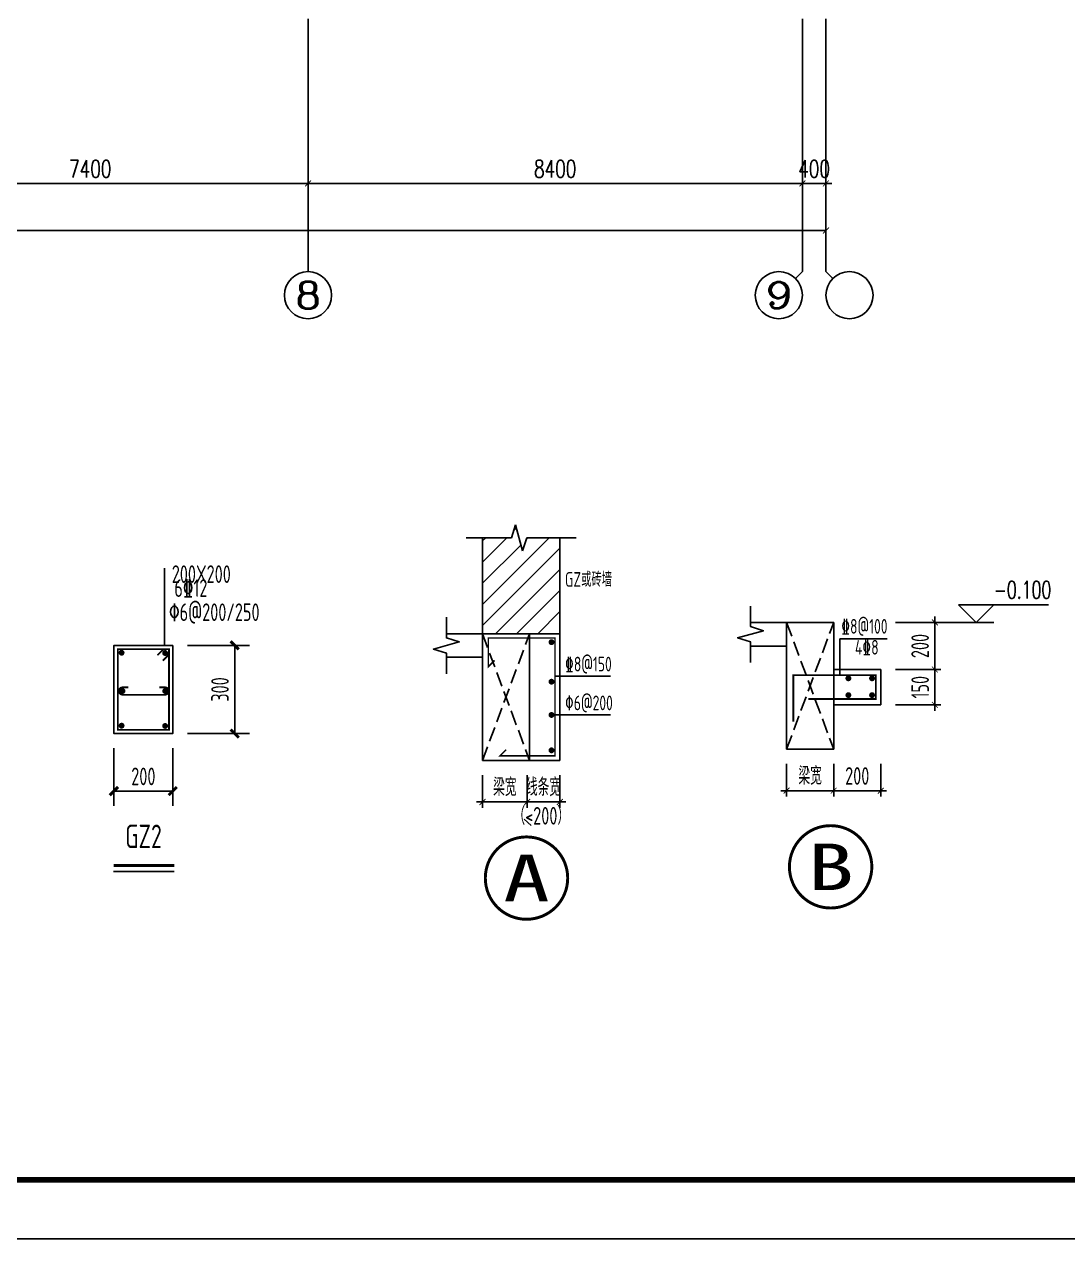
# Model space of a CAD drawing. Extents: x 169490 to 7584583, y -2399407 to 1374371.
# Drawn here: x 1641774 to 1659503, y 795791 to 816434 of the extents above; entities that cross this region are included whole.
import ezdxf
from ezdxf.enums import TextEntityAlignment as Align

# ---------------------------------------------------------------- set-up
doc = ezdxf.new("R2010")
doc.units = 0
doc.header["$LTSCALE"] = 100
for name, pattern in [('D3轴线点划线', [18.5, 12, -3, 0.5, -3]), ('DASH', [0.35, 0.25, -0.1]), ('H3普通虚线', [4.2, 3, -1.2])]:
    doc.linetypes.add(name, pattern=pattern)
doc.layers.get('0').update_dxf_attribs({"linetype": 'CONTINUOUS'})
doc.layers.get('DEFPOINTS').update_dxf_attribs({"linetype": 'CONTINUOUS'})
for name, color, linetype in [('AXIS', 3, 'CONTINUOUS'), ('AXIS_TEXT', 4, 'CONTINUOUS'), ('C-AXIS(轴号)', 3, 'CONTINUOUS'), ('C-AXIS-T(字)', 7, 'CONTINUOUS'), ('C-DOTE', 8, 'D3轴线点划线'), ('DIM_ELEV', 3, 'CONTINUOUS'), ('S-BEAM-XRBAR', 20, 'CONTINUOUS'), ('S-DETL-HATCH', 251, 'CONTINUOUS'), ('S-DETL-LINE1', 2, 'CONTINUOUS'), ('S-DETL-LINE2', 2, 'H3普通虚线'), ('S-DETL-TEXT', 7, 'CONTINUOUS'), ('S-SLAB-DIM', 92, 'CONTINUOUS'), ('TEXT', 7, 'CONTINUOUS'), ('THIN', 190, 'CONTINUOUS'), ('图框', 140, 'CONTINUOUS'), ('大样详图_文字', 60, 'CONTINUOUS')]:
    doc.layers.add(name, color=color, linetype=linetype)
doc.layers.add('rein', color=10, linetype='CONTINUOUS', lineweight=18)
doc.layers.add('砼柱', color=2, linetype='CONTINUOUS', lineweight=35)
doc.styles.add('_TCH_AXIS', font='COMPLEX', dxfattribs={"bigfont": 'GBCBIG'})
doc.styles.add('_TCH_DIM', font='SIMPLEX', dxfattribs={"bigfont": 'GBCBIG'})
doc.styles.add('_TCH_DIM_T3', font='SIMPLEX.shx', dxfattribs={"width": 0.705882, "bigfont": 'GBCBIG.shx'})
doc.styles.add('_TCH_LABEL', font='simhei.ttf')
doc.styles.add('COMPLEX', font='COMPLEX')
doc.styles.add('TSSD_Dimension', font='Tssdeng.shx', dxfattribs={"width": 0.7, "bigfont": 'tssdchn.shx'})
doc.styles.add('TSSD_REIN', font='tssdeng.shx', dxfattribs={"width": 0.7, "bigfont": 'hztxt.shx'})
doc.dimstyles.new('_TCH_ARCH&&100', dxfattribs={"dimtxt": 297.5, "dimasz": 100, "dimexe": 250, "dimexo": 300, "dimgap": 100, "dimtad": 1, "dimdec": 0, "dimzin": 0, "dimdsep": 46, "dimtxsty": '_TCH_DIM_T3', "dimblk": 'ARCHTICK', "dimcen": 0.09, "dimclrt": 7, "dimazin": 2, "dimtfac": 1, "dimtdec": 0, "dimtix": 1, "dimtmove": 2, "dimatfit": 3, "dimfxl": 1, "dimtolj": 1, "dimtzin": 0, "dimarcsym": 0})
doc.dimstyles.new('TSSD_100_100', dxfattribs={"dimtxt": 300, "dimasz": 100, "dimexe": 100, "dimexo": 250, "dimgap": 100, "dimtad": 1, "dimdec": 0, "dimzin": 0, "dimdsep": 46, "dimtxsty": 'TSSD_Dimension', "dimblk": 'ARCHTICK', "dimcen": 0, "dimdle": 100, "dimclrt": 7, "dimadec": 0, "dimazin": 0, "dimtfac": 1, "dimtdec": 0, "dimtix": 1, "dimtmove": 2, "dimatfit": 3, "dimfxl": 1, "dimtolj": 1, "dimtzin": 0, "dimarcsym": 0})
doc.dimstyles.new('TSSD_20_100', dxfattribs={"dimtxt": 300, "dimasz": 100, "dimexe": 250, "dimexo": 250, "dimgap": 100, "dimtad": 1, "dimdec": 0, "dimlfac": 0.2, "dimzin": 0, "dimdsep": 46, "dimtxsty": 'TSSD_Dimension', "dimblk": '_TSDBK', "dimcen": 0, "dimclrt": 7, "dimadec": 0, "dimazin": 0, "dimtfac": 1, "dimtdec": 0, "dimtix": 1, "dimtmove": 2, "dimatfit": 3, "dimldrblk": '_TSDBK', "dimfxl": 1, "dimtolj": 1, "dimtzin": 0, "dimarcsym": 0})
doc.dimstyles.new('TSSD_25_100', dxfattribs={"dimtxt": 300, "dimasz": 100, "dimexe": 100, "dimexo": 250, "dimgap": 100, "dimtad": 1, "dimdec": 0, "dimlfac": 0.25, "dimzin": 0, "dimdsep": 46, "dimtxsty": 'TSSD_Dimension', "dimblk": 'ARCHTICK', "dimcen": 0, "dimdle": 100, "dimclrt": 7, "dimadec": 0, "dimazin": 0, "dimtfac": 1, "dimtdec": 0, "dimtix": 1, "dimtmove": 2, "dimatfit": 3, "dimldrblk": 'ARCHTICK', "dimfxl": 1, "dimtolj": 1, "dimtzin": 0, "dimarcsym": 0})

# ---------------------------------------------------------------- blocks, each defined once
blk = doc.blocks.new('_ARCHTICK')
at = {"const_width": 0.15}
blk.add_lwpolyline([(-0.5, -0.5), (0.5, 0.5)], dxfattribs=at)
blk = doc.blocks.new('*D1656')
at = {"layer": 'AXIS', "color": 0, "lineweight": -2, "transparency": 16777216}
for p, q in [((1600395, 815929), (1600395, 812679)), ((1655395, 815929), (1655395, 812679)), ((1600395, 812929), (1655395, 812929))]:
    blk.add_line(p, q, dxfattribs=at)
at = {"layer": 'DEFPOINTS', "color": 0, "transparency": 16777216}
for p in [(1600395, 816229), (1655395, 816229), (1655395, 812929)]:
    blk.add_point(p, dxfattribs=at)
at = {"layer": 'AXIS', "color": 0, "lineweight": -2, "transparency": 16777216, "xscale": 100, "yscale": 100, "zscale": 100, "rotation": 180}
blk.add_blockref('_ARCHTICK', (1600395, 812929), dxfattribs=at)
at = {"layer": 'AXIS', "color": 0, "lineweight": -2, "transparency": 16777216, "xscale": 100, "yscale": 100, "zscale": 100}
blk.add_blockref('_ARCHTICK', (1655395, 812929), dxfattribs=at)
at = {"layer": 'AXIS', "color": 7, "transparency": 16777216, "insert": (1627895, 813178), "char_height": 297.5, "attachment_point": 5, "style": '_TCH_DIM_T3'}
blk.add_mtext('\\A1;55000', dxfattribs=at)
blk = doc.blocks.new('*D1657')
at = {"layer": 'AXIS', "color": 0, "lineweight": -2, "transparency": 16777216}
for p, q in [((1654995, 815929), (1654995, 813479)), ((1655395, 815929), (1655395, 813479)), ((1654995, 813729), (1654895, 813729)), ((1654995, 813729), (1655395, 813729)), ((1655395, 813729), (1655495, 813729))]:
    blk.add_line(p, q, dxfattribs=at)
at = {"layer": 'DEFPOINTS', "color": 0, "transparency": 16777216}
for p in [(1654995, 816229), (1655395, 816229), (1655395, 813729)]:
    blk.add_point(p, dxfattribs=at)
at = {"layer": 'AXIS', "color": 0, "lineweight": -2, "transparency": 16777216, "xscale": 100, "yscale": 100, "zscale": 100}
blk.add_blockref('_ARCHTICK', (1654995, 813729), dxfattribs=at)
at = {"layer": 'AXIS', "color": 0, "lineweight": -2, "transparency": 16777216, "xscale": 100, "yscale": 100, "zscale": 100, "rotation": 180}
blk.add_blockref('_ARCHTICK', (1655395, 813729), dxfattribs=at)
at = {"layer": 'AXIS', "color": 7, "transparency": 16777216, "insert": (1655195, 813978), "char_height": 297.5, "attachment_point": 5, "style": '_TCH_DIM_T3'}
blk.add_mtext('\\A1;400', dxfattribs=at)
blk = doc.blocks.new('*D1658')
at = {"layer": 'AXIS', "color": 0, "lineweight": -2, "transparency": 16777216}
for p, q in [((1646595, 815929), (1646595, 813479)), ((1654995, 815929), (1654995, 813479)), ((1646595, 813729), (1654995, 813729))]:
    blk.add_line(p, q, dxfattribs=at)
at = {"layer": 'DEFPOINTS', "color": 0, "transparency": 16777216}
for p in [(1646595, 816229), (1654995, 816229), (1654995, 813729)]:
    blk.add_point(p, dxfattribs=at)
at = {"layer": 'AXIS', "color": 0, "lineweight": -2, "transparency": 16777216, "xscale": 100, "yscale": 100, "zscale": 100, "rotation": 180}
blk.add_blockref('_ARCHTICK', (1646595, 813729), dxfattribs=at)
at = {"layer": 'AXIS', "color": 0, "lineweight": -2, "transparency": 16777216, "xscale": 100, "yscale": 100, "zscale": 100}
blk.add_blockref('_ARCHTICK', (1654995, 813729), dxfattribs=at)
at = {"layer": 'AXIS', "color": 7, "transparency": 16777216, "insert": (1650795, 813978), "char_height": 297.5, "attachment_point": 5, "style": '_TCH_DIM_T3'}
blk.add_mtext('\\A1;8400', dxfattribs=at)
blk = doc.blocks.new('*D1659')
at = {"layer": 'AXIS', "color": 0, "lineweight": -2, "transparency": 16777216}
for p, q in [((1639195, 815929), (1639195, 813479)), ((1646595, 815929), (1646595, 813479)), ((1639195, 813729), (1646595, 813729))]:
    blk.add_line(p, q, dxfattribs=at)
at = {"layer": 'DEFPOINTS', "color": 0, "transparency": 16777216}
for p in [(1639195, 816229), (1646595, 816229), (1646595, 813729)]:
    blk.add_point(p, dxfattribs=at)
at = {"layer": 'AXIS', "color": 0, "lineweight": -2, "transparency": 16777216, "xscale": 100, "yscale": 100, "zscale": 100, "rotation": 180}
blk.add_blockref('_ARCHTICK', (1639195, 813729), dxfattribs=at)
at = {"layer": 'AXIS', "color": 0, "lineweight": -2, "transparency": 16777216, "xscale": 100, "yscale": 100, "zscale": 100}
blk.add_blockref('_ARCHTICK', (1646595, 813729), dxfattribs=at)
at = {"layer": 'AXIS', "color": 7, "transparency": 16777216, "insert": (1642895, 813978), "char_height": 297.5, "attachment_point": 5, "style": '_TCH_DIM_T3'}
blk.add_mtext('\\A1;7400', dxfattribs=at)
blk = doc.blocks.new('_AXISO')
blk.add_circle((0, 0), 0.5)
at = {"layer": 'AXIS_TEXT', "style": 'COMPLEX', "width": 1.041667}
blk.add_attdef('A', text='', height=0.56, dxfattribs=at).set_placement((-0.25, -0.28), (0.25, -0.28), align=Align.FIT)
blk = doc.blocks.new('_TSDBK')
blk.add_line((-1, 0), (0, 0))
at = {"const_width": 0.5}
blk.add_lwpolyline([(-0.7, -0.7), (0.7, 0.7)], dxfattribs=at)
blk = doc.blocks.new('*D1699')
at = {"layer": 'DEFPOINTS', "color": 0, "transparency": 16777216}
for p in [(1644297, 805877), (1645349, 805877), (1644297, 804377)]:
    blk.add_point(p, dxfattribs=at)
at = {"layer": 'S-SLAB-DIM', "color": 0, "lineweight": -2, "transparency": 16777216}
for p, q in [((1644547, 805877), (1645599, 805877)), ((1645349, 804477), (1645349, 805777)), ((1644547, 804377), (1645599, 804377))]:
    blk.add_line(p, q, dxfattribs=at)
at = {"layer": 'S-SLAB-DIM', "color": 0, "lineweight": -2, "transparency": 16777216, "xscale": 100, "yscale": 100, "zscale": 100}
for p, rotation in [((1645349, 805877), 90), ((1645349, 804377), 270)]:
    blk.add_blockref('_TSDBK', p, dxfattribs=dict(at, rotation=rotation))
at = {"layer": 'S-SLAB-DIM', "color": 7, "transparency": 16777216, "insert": (1645099, 805127), "char_height": 300, "attachment_point": 5, "rotation": 90, "style": 'TSSD_Dimension'}
blk.add_mtext('\\A1;300', dxfattribs=at)
blk = doc.blocks.new('*D1700')
at = {"layer": 'DEFPOINTS', "color": 0, "transparency": 16777216}
for p in [(1643297, 804377), (1644297, 804377), (1643297, 803399)]:
    blk.add_point(p, dxfattribs=at)
at = {"layer": 'S-SLAB-DIM', "color": 0, "lineweight": -2, "transparency": 16777216}
for p, q in [((1643297, 804127), (1643297, 803149)), ((1644297, 804127), (1644297, 803149)), ((1644197, 803399), (1643397, 803399))]:
    blk.add_line(p, q, dxfattribs=at)
at = {"layer": 'S-SLAB-DIM', "color": 0, "lineweight": -2, "transparency": 16777216, "xscale": 100, "yscale": 100, "zscale": 100, "rotation": 180}
blk.add_blockref('_TSDBK', (1643297, 803399), dxfattribs=at)
at = {"layer": 'S-SLAB-DIM', "color": 0, "lineweight": -2, "transparency": 16777216, "xscale": 100, "yscale": 100, "zscale": 100}
blk.add_blockref('_TSDBK', (1644297, 803399), dxfattribs=at)
at = {"layer": 'S-SLAB-DIM', "color": 7, "transparency": 16777216, "insert": (1643797, 803649), "char_height": 300, "attachment_point": 5, "style": 'TSSD_Dimension'}
blk.add_mtext('\\A1;200', dxfattribs=at)
blk = doc.blocks.new('*D1701')
at = {"layer": 'DEFPOINTS', "color": 0, "ltscale": 5, "transparency": 16777216}
for p in [(1650320, 803920), (1650873, 803920), (1650873, 803215)]:
    blk.add_point(p, dxfattribs=at)
at = {"layer": 'S-SLAB-DIM', "color": 0, "lineweight": -2, "ltscale": 5, "transparency": 16777216}
for p, q in [((1650320, 803670), (1650320, 803115)), ((1650873, 803670), (1650873, 803115)), ((1650320, 803215), (1650220, 803215)), ((1650320, 803215), (1650873, 803215)), ((1650873, 803215), (1650973, 803215))]:
    blk.add_line(p, q, dxfattribs=at)
at = {"layer": 'S-SLAB-DIM', "color": 0, "lineweight": -2, "ltscale": 5, "transparency": 16777216, "xscale": 100, "yscale": 100, "zscale": 100}
blk.add_blockref('_ARCHTICK', (1650320, 803215), dxfattribs=at)
at = {"layer": 'S-SLAB-DIM', "color": 0, "lineweight": -2, "ltscale": 5, "transparency": 16777216, "xscale": 100, "yscale": 100, "zscale": 100, "rotation": 180}
blk.add_blockref('_ARCHTICK', (1650873, 803215), dxfattribs=at)
at = {"layer": 'S-SLAB-DIM', "color": 7, "ltscale": 5, "transparency": 16777216, "insert": (1650596, 803465), "char_height": 300, "attachment_point": 5, "style": 'TSSD_Dimension'}
blk.add_mtext('\\A1;线条宽', dxfattribs=at)
blk = doc.blocks.new('*D1702')
at = {"layer": 'DEFPOINTS', "color": 0, "ltscale": 5, "transparency": 16777216}
for p in [(1649559, 803920), (1650320, 803920), (1650320, 803215)]:
    blk.add_point(p, dxfattribs=at)
at = {"layer": 'S-SLAB-DIM', "color": 0, "lineweight": -2, "ltscale": 5, "transparency": 16777216}
for p, q in [((1649559, 803670), (1649559, 803115)), ((1650320, 803670), (1650320, 803115)), ((1649459, 803215), (1650420, 803215))]:
    blk.add_line(p, q, dxfattribs=at)
at = {"layer": 'S-SLAB-DIM', "color": 0, "lineweight": -2, "ltscale": 5, "transparency": 16777216, "xscale": 100, "yscale": 100, "zscale": 100, "rotation": 180}
blk.add_blockref('_ARCHTICK', (1649559, 803215), dxfattribs=at)
at = {"layer": 'S-SLAB-DIM', "color": 0, "lineweight": -2, "ltscale": 5, "transparency": 16777216, "xscale": 100, "yscale": 100, "zscale": 100}
blk.add_blockref('_ARCHTICK', (1650320, 803215), dxfattribs=at)
at = {"layer": 'S-SLAB-DIM', "color": 7, "ltscale": 5, "transparency": 16777216, "insert": (1649940, 803465), "char_height": 300, "attachment_point": 5, "style": 'TSSD_Dimension'}
blk.add_mtext('\\A1;梁宽', dxfattribs=at)
blk = doc.blocks.new('*D1703')
at = {"layer": 'DEFPOINTS', "color": 0, "ltscale": 5, "transparency": 16777216}
for p in [(1654727, 804112), (1655527, 804112), (1655527, 803407)]:
    blk.add_point(p, dxfattribs=at)
at = {"layer": 'S-SLAB-DIM', "color": 0, "lineweight": -2, "ltscale": 5, "transparency": 16777216}
for p, q in [((1654727, 803862), (1654727, 803307)), ((1655527, 803862), (1655527, 803307)), ((1654627, 803407), (1655627, 803407))]:
    blk.add_line(p, q, dxfattribs=at)
at = {"layer": 'S-SLAB-DIM', "color": 0, "lineweight": -2, "ltscale": 5, "transparency": 16777216, "xscale": 100, "yscale": 100, "zscale": 100, "rotation": 180}
blk.add_blockref('_ARCHTICK', (1654727, 803407), dxfattribs=at)
at = {"layer": 'S-SLAB-DIM', "color": 0, "lineweight": -2, "ltscale": 5, "transparency": 16777216, "xscale": 100, "yscale": 100, "zscale": 100}
blk.add_blockref('_ARCHTICK', (1655527, 803407), dxfattribs=at)
at = {"layer": 'S-SLAB-DIM', "color": 7, "ltscale": 5, "transparency": 16777216, "insert": (1655127, 803657), "char_height": 300, "attachment_point": 5, "style": 'TSSD_Dimension'}
blk.add_mtext('\\A1;梁宽', dxfattribs=at)
blk = doc.blocks.new('*D1704')
at = {"layer": 'DEFPOINTS', "color": 0, "transparency": 16777216}
for p in [(1655527, 804112), (1656327, 804112), (1656327, 803407)]:
    blk.add_point(p, dxfattribs=at)
at = {"layer": 'S-SLAB-DIM', "color": 0, "lineweight": -2, "transparency": 16777216}
for p, q in [((1655527, 803862), (1655527, 803307)), ((1656327, 803862), (1656327, 803307)), ((1655427, 803407), (1656427, 803407))]:
    blk.add_line(p, q, dxfattribs=at)
at = {"layer": 'S-SLAB-DIM', "color": 0, "lineweight": -2, "transparency": 16777216, "xscale": 100, "yscale": 100, "zscale": 100, "rotation": 180}
blk.add_blockref('_ARCHTICK', (1655527, 803407), dxfattribs=at)
at = {"layer": 'S-SLAB-DIM', "color": 0, "lineweight": -2, "transparency": 16777216, "xscale": 100, "yscale": 100, "zscale": 100}
blk.add_blockref('_ARCHTICK', (1656327, 803407), dxfattribs=at)
at = {"layer": 'S-SLAB-DIM', "color": 7, "transparency": 16777216, "insert": (1655927, 803657), "char_height": 300, "attachment_point": 5, "style": 'TSSD_Dimension'}
blk.add_mtext('\\A1;200', dxfattribs=at)
blk = doc.blocks.new('*D1705')
at = {"layer": 'DEFPOINTS', "color": 0, "transparency": 16777216}
for p in [(1656327, 805466), (1657246, 805466), (1656327, 804866)]:
    blk.add_point(p, dxfattribs=at)
at = {"layer": 'S-SLAB-DIM', "color": 0, "lineweight": -2, "transparency": 16777216}
for p, q in [((1656577, 805466), (1657346, 805466)), ((1657246, 805466), (1657246, 805566)), ((1657246, 804866), (1657246, 805466)), ((1656577, 804866), (1657346, 804866)), ((1657246, 804866), (1657246, 804766))]:
    blk.add_line(p, q, dxfattribs=at)
at = {"layer": 'S-SLAB-DIM', "color": 0, "lineweight": -2, "transparency": 16777216, "xscale": 100, "yscale": 100, "zscale": 100}
for p, rotation in [((1657246, 805466), 270), ((1657246, 804866), 90)]:
    blk.add_blockref('_ARCHTICK', p, dxfattribs=dict(at, rotation=rotation))
at = {"layer": 'S-SLAB-DIM', "color": 7, "transparency": 16777216, "insert": (1656996, 805166), "char_height": 300, "attachment_point": 5, "rotation": 90, "style": 'TSSD_Dimension'}
blk.add_mtext('\\A1;150', dxfattribs=at)
blk = doc.blocks.new('*D1706')
at = {"layer": 'DEFPOINTS', "color": 0, "transparency": 16777216}
for p in [(1656327, 806266), (1657246, 806266), (1656327, 805466)]:
    blk.add_point(p, dxfattribs=at)
at = {"layer": 'S-SLAB-DIM', "color": 0, "lineweight": -2, "transparency": 16777216}
for p, q in [((1657246, 805366), (1657246, 806366)), ((1656577, 806266), (1657346, 806266)), ((1656577, 805466), (1657346, 805466))]:
    blk.add_line(p, q, dxfattribs=at)
at = {"layer": 'S-SLAB-DIM', "color": 0, "lineweight": -2, "transparency": 16777216, "xscale": 100, "yscale": 100, "zscale": 100}
for p, rotation in [((1657246, 806266), 90), ((1657246, 805466), 270)]:
    blk.add_blockref('_ARCHTICK', p, dxfattribs=dict(at, rotation=rotation))
at = {"layer": 'S-SLAB-DIM', "color": 7, "transparency": 16777216, "insert": (1656996, 805866), "char_height": 300, "attachment_point": 5, "rotation": 90, "style": 'TSSD_Dimension'}
blk.add_mtext('\\A1;200', dxfattribs=at)

msp = doc.modelspace()

# ---------------------------------------------------------------- hatches: boundary and pattern name
at = {"layer": 'S-DETL-HATCH'}
h = msp.add_hatch(dxfattribs=at)
h.set_pattern_fill('ANSI31', color=256, scale=80, style=0)
h.set_pattern_definition([(45, (44664.62, 1288690.2), (-179.605122, 179.605122), [])])
h.paths.add_polyline_path([(1650242, 807486), (1650122, 807926), (1650052, 807706), (1649559.4, 807706), (1649559.4, 806074.4), (1650359.4, 806074.4), (1650873.2, 806074.4), (1650873.2, 807706), (1650312, 807706)])

# ---------------------------------------------------------------- linework, layer by layer
at = {"layer": 'C-AXIS(轴号)'}
for p, q in [((1646595, 816228.9), (1646595, 812228.9)), ((1654995, 816228.9), (1654995, 812228.9)), ((1655395, 816228.9), (1655395, 812228.9)), ((1654877.9, 812111.7), (1654995, 812228.9)), ((1655512.2, 812111.7), (1655395, 812228.9))]:
    msp.add_line(p, q, dxfattribs=at)
at = {"layer": 'C-DOTE'}
for p, q in [((1646595, 842428.9), (1646595, 816228.9)), ((1654995, 842428.9), (1654995, 816228.9)), ((1655395, 842428.9), (1655395, 816228.9))]:
    msp.add_line(p, q, dxfattribs=at)
at = {"layer": 'DIM_ELEV'}
for p, q in [((1657945.8, 806265.9), (1657645.8, 806565.9)), ((1657645.8, 806565.9), (1659176.2, 806565.9)), ((1657945.8, 806265.9), (1658245.8, 806565.9)), ((1657245.8, 806265.9), (1658245.8, 806265.9))]:
    msp.add_line(p, q, dxfattribs=at)
at = {"layer": 'rein'}
for points, const_width in [([(1649764.7, 805620.4), (1649658.7, 805514.3), (1649658.7, 806001.5), (1650792.4, 806001.5), (1650792.4, 803999.5), (1649855.9, 803999.5), (1649961.9, 804105.6)], 25), ([(1654840.4, 804577.7), (1654840.4, 805371.1), (1656244.6, 805371.1), (1656244.6, 804965.1), (1655096.5, 804965.1)], 30)]:
    msp.add_lwpolyline(points, dxfattribs=dict(at, const_width=const_width))
at = {"layer": 'rein', "const_width": 50}
for points in [[(1650707.2, 805930.7, 1), (1650757.2, 805930.7, 1)], [(1650707.2, 805259, 1), (1650757.2, 805259, 1)], [(1655801.7, 805316.5, -1), (1655751.7, 805316.5, -1)], [(1656203.6, 805316.5, -1), (1656153.6, 805316.5, -1)], [(1655801.7, 805030.7, -1), (1655751.7, 805030.7, -1)], [(1656203.6, 805030.7, -1), (1656153.6, 805030.7, -1)], [(1650707.2, 804694.1, 1), (1650757.2, 804694.1, 1)], [(1650707.2, 804092.6, 1), (1650757.2, 804092.6, 1)]]:
    msp.add_lwpolyline(points, format="xyb", close=True, dxfattribs=at)
at = {"layer": 'S-BEAM-XRBAR', "const_width": 30}
msp.add_lwpolyline([(1644036.4, 805708), (1644140.3, 805811.9), (1644232.2, 805811.9), (1644232.2, 804441.9), (1643362.2, 804441.9), (1643362.2, 805811.9), (1644232.2, 805811.9), (1644232.2, 805720.1), (1644128.3, 805616.1)], dxfattribs=at)
at = {"layer": 'S-BEAM-XRBAR', "const_width": 50}
for points in [[(1643402.2, 805751.7, 1), (1643452.2, 805751.7, 1)], [(1644142.2, 805746.9, 1), (1644192.2, 805746.9, 1)], [(1643417.7, 805100.4, 1), (1643467.7, 805100.4, 1)], [(1644143.6, 805100.4, 1), (1644193.6, 805100.4, 1)], [(1643402.2, 804511.7, 1), (1643452.2, 804511.7, 1)], [(1644142.2, 804506.9, 1), (1644192.2, 804506.9, 1)]]:
    msp.add_lwpolyline(points, format="xyb", close=True, dxfattribs=at)
at = {"layer": 'S-BEAM-XRBAR', "const_width": 30}
msp.add_lwpolyline([(1644068.6, 805162.9), (1644168.6, 805162.9, -1), (1644168.6, 805037.9), (1643442.7, 805037.9, -1), (1643442.7, 805162.9), (1643542.7, 805162.9)], format="xyb", dxfattribs=at)
at = {"layer": 'S-DETL-LINE1'}
for p, q in [((1649559.4, 806074.4), (1649559.4, 807706)), ((1650873.2, 806074.4), (1650873.2, 807706)), ((1648946, 806074.4), (1649559.4, 806074.4)), ((1649559.4, 806074.4), (1649559.4, 803920.3)), ((1649559.4, 806074.4), (1650359.4, 806074.4)), ((1650359.4, 806074.4), (1650359.4, 803920.3)), ((1650359.4, 806074.4), (1650873.2, 806074.4)), ((1650873.2, 806074.4), (1650873.2, 803920.3)), ((1654113.5, 806265.9), (1654726.8, 806265.9)), ((1654726.8, 806265.9), (1654726.8, 804111.8)), ((1654726.8, 806265.9), (1655526.8, 806265.9)), ((1655526.8, 806265.9), (1655526.8, 804111.8)), ((1648946, 805674.4), (1649559.4, 805674.4)), ((1654113.5, 805865.9), (1654726.8, 805865.9)), ((1655526.8, 805465.9), (1656326.8, 805465.9)), ((1656326.8, 805465.9), (1656326.8, 804865.9)), ((1655526.8, 804865.9), (1656326.8, 804865.9)), ((1654726.8, 804111.8), (1655526.8, 804111.8)), ((1649559.4, 803920.3), (1650359.4, 803920.3)), ((1650359.4, 803920.3), (1650873.2, 803920.3))]:
    msp.add_line(p, q, dxfattribs=at)
at = {"layer": 'S-DETL-LINE1', "linetype": 'DASH', "ltscale": 10}
for p, q in [((1649559.4, 806074.4), (1650359.4, 803920.3)), ((1649559.4, 803920.3), (1650359.4, 806074.4)), ((1654726.8, 806265.9), (1655526.8, 804111.8)), ((1654726.8, 804111.8), (1655526.8, 806265.9))]:
    msp.add_line(p, q, dxfattribs=at)
at = {"layer": 'S-DETL-LINE1'}
msp.add_lwpolyline([(1644297.2, 805876.9), (1643297.2, 805876.9), (1643297.2, 804376.9), (1644297.2, 804376.9)], close=True, dxfattribs=at)
at = {"layer": 'S-DETL-LINE2', "ltscale": 5}
msp.add_lwpolyline([(1649279.4, 807706), (1650052, 807706), (1650122, 807926), (1650242, 807486), (1650312, 807706), (1651153.2, 807706)], dxfattribs=at)
at = {"layer": 'S-DETL-TEXT'}
msp.add_line((1643292, 802035.4), (1644322.6, 802035.4), dxfattribs=at)
at = {"layer": 'S-DETL-TEXT', "const_width": 50}
for points in [[(1656175, 802112.4, 1), (1654775, 802112.4, 1)], [(1651007.5, 801920.9, 1), (1649607.5, 801920.9, 1)]]:
    msp.add_lwpolyline(points, format="xyb", close=True, dxfattribs=at)
msp.add_lwpolyline([(1643292, 802135.4), (1644322.6, 802135.4)], dxfattribs=at)
at = {"layer": 'TEXT', "color": 62}
for p, q in [((1655633.7, 805371.1), (1655633.7, 805986.5)), ((1655633.7, 805986.5), (1656437.2, 805986.5))]:
    msp.add_line(p, q, dxfattribs=at)
at = {"layer": 'TEXT'}
for p, q in [((1651735.8, 805354.7), (1650792.4, 805354.7)), ((1651735.8, 804694.1), (1650732.2, 804694.1))]:
    msp.add_line(p, q, dxfattribs=at)
at = {"layer": 'TEXT', "ltscale": 99}
msp.add_line((1650268.9, 802922.7), (1650385.5, 802817.1), dxfattribs=at)
at = {"layer": 'THIN', "ltscale": 5}
msp.add_lwpolyline([(1650384.6, 806819.7, 0, 100, 0), (1650703.2, 806819.7, 0, 0, 0), (1651031.5, 806819.7, 0, 0, 0), (1651737.4, 806819.7, 0, 0, 0)], format="xyseb", dxfattribs=at)
at = {"layer": 'THIN', "ltscale": 0.75}
for points in [[(1654113.5, 805585.9), (1654113.5, 805935.9), (1653893.5, 806005.9), (1654333.5, 806125.9), (1654113.5, 806195.9), (1654113.5, 806545.9)], [(1648946, 805394.4), (1648946, 805744.4), (1648726, 805814.4), (1649166, 805934.4), (1648946, 806004.4), (1648946, 806354.4)]]:
    msp.add_lwpolyline(points, dxfattribs=at)
at = {"layer": '图框'}
msp.add_lwpolyline([(1588050.5, 795791.4), (1672150.5, 795791.4), (1672150.5, 855191.4), (1588050.5, 855191.4)], close=True, dxfattribs=at)
at = {"layer": '图框', "const_width": 100}
msp.add_lwpolyline([(1590550.5, 796791.4), (1671150.5, 796791.4), (1671150.5, 854191.4), (1590550.5, 854191.4)], close=True, dxfattribs=at)
at = {"layer": '大样详图_文字'}
msp.add_lwpolyline([(1644155.7, 805876.9), (1644155.7, 807188.4)], dxfattribs=at)
at = {"layer": '砼柱', "ltscale": 10}
msp.add_lwpolyline([(1590550.5, 854191.4), (1664155.5, 854191.4), (1664155.5, 796791.4), (1590550.5, 796791.4)], close=True, dxfattribs=at)

# ---------------------------------------------------------------- block references
at = {"layer": 'C-AXIS(轴号)'}
ref = msp.add_blockref('_AXISO', (1646595, 811828.9), dxfattribs=dict(at, xscale=800, yscale=800, zscale=800))
ref.add_attrib('A', '8', dxfattribs={"layer": 'C-AXIS-T(字)', "height": 452.5, "style": '_TCH_AXIS', "width": 1.5}).set_placement((1646368.7, 811602.6), (1646821.3, 811602.6), align=Align.FIT)
ref = msp.add_blockref('_AXISO', (1654595, 811828.9), dxfattribs=dict(at, xscale=800, yscale=800, zscale=800))
ref.add_attrib('A', '9', dxfattribs={"layer": 'C-AXIS-T(字)', "height": 452.5, "style": '_TCH_AXIS', "width": 1.5}).set_placement((1654368.7, 811602.6), (1654821.3, 811602.6), align=Align.FIT)
at = {"layer": 'C-AXIS(轴号)', "xscale": 800, "yscale": 800, "zscale": 800}
msp.add_blockref('_AXISO', (1655795, 811828.9), dxfattribs=at)

# ---------------------------------------------------------------- texts
at = {"layer": 'DIM_ELEV', "style": '_TCH_DIM', "width": 0.658824}
msp.add_text('-0.100', height=297.5, dxfattribs=at).set_placement((1658250.2, 806670.9))
at = {"layer": 'S-DETL-TEXT', "style": 'TSSD_REIN', "width": 0.7}
msp.add_text('GZ2', height=400, dxfattribs=at).set_placement((1643799.6, 802310.4), align=Align.BOTTOM_CENTER)
at = {"layer": 'S-DETL-TEXT', "style": '_TCH_LABEL', "width": 1.390625}
for s, p, p2 in [('B', (1655079, 801716.4), (1655870.9, 801716.4)), ('A', (1649911.5, 801524.9), (1650703.5, 801524.9))]:
    msp.add_text(s, height=792, dxfattribs=at).set_placement(p, p2, align=Align.FIT)
at = {"layer": 'TEXT', "style": 'TSSD_REIN', "width": 0.7}
for s, p in [('GZ或砖墙', (1650962.4, 806872.1)), ('%%1328@150', (1650962.4, 805433.8)), ('%%1306@200', (1650962.4, 804773.2))]:
    msp.add_text(s, height=250, dxfattribs=at).set_placement(p)
at = {"layer": 'TEXT', "color": 62, "style": 'TSSD_REIN', "width": 0.7}
for s, p in [('%%1328@100', (1655655.3, 806075.1, 14.8)), ('4%%1328', (1655888.9, 805719.1, 14.8))]:
    msp.add_text(s, height=250, dxfattribs=at).set_placement(p)
at = {"layer": 'TEXT', "ltscale": 99, "style": 'TSSD_REIN', "width": 0.7}
msp.add_text('（<200）', height=300, dxfattribs=at).set_placement((1650074.7, 802829.7))
at = {"layer": '大样详图_文字', "style": 'TSSD_REIN', "width": 0.7}
for s, p in [('200X200', (1644280, 806937.4)), ('\x826@200/250', (1644233.8, 806290.2))]:
    msp.add_text(s, height=300, dxfattribs=at).set_placement(p)
msp.add_text('6%%13212', height=300, dxfattribs=at).set_placement((1644885.7, 806609.9), align=Align.BOTTOM_RIGHT)

# ---------------------------------------------------------------- dimensions: what is measured, and where the dimension line sits
at = {"layer": 'AXIS'}
for p1, p2, distance, picture, middle in [((1600395, 816228.9), (1655395, 816228.9), -3300, '*D1656', (1627895, 813177.6)), ((1639195, 816228.9), (1646595, 816228.9), -2500, '*D1659', (1642895, 813977.6)), ((1646595, 816228.9), (1654995, 816228.9), -2500, '*D1658', (1650795, 813977.6)), ((1654995, 816228.9), (1655395, 816228.9), -2500, '*D1657', (1655195, 813977.6))]:
    dim = msp.add_aligned_dim(p1=p1, p2=p2, distance=distance, dimstyle='_TCH_ARCH&&100', dxfattribs=at)
    dim.commit()
    dim.dimension.update_dxf_attribs({"geometry": picture, "text_midpoint": middle})
at = {"layer": 'S-SLAB-DIM'}
for base, p1, p2, angle, dimstyle, picture, middle in [((1657245.8, 806265.9), (1656326.8, 805465.9), (1656326.8, 806265.9), 90, 'TSSD_25_100', '*D1706', (1656995.8, 805865.9)), ((1645348.9, 805876.9), (1644297.2, 804376.9), (1644297.2, 805876.9), 90, 'TSSD_20_100', '*D1699', (1645098.9, 805126.9)), ((1657245.8, 805465.9), (1656326.8, 804865.9), (1656326.8, 805465.9), 90, 'TSSD_25_100', '*D1705', (1656995.8, 805165.9)), ((1643297.2, 803398.9), (1644297.2, 804376.9), (1643297.2, 804376.9), 180, 'TSSD_20_100', '*D1700', (1643797.2, 803648.9))]:
    dim = msp.add_linear_dim(base=base, p1=p1, p2=p2, angle=angle, dimstyle=dimstyle, dxfattribs=at)
    dim.commit()
    dim.dimension.update_dxf_attribs({"geometry": picture, "text_midpoint": middle})
at = {"layer": 'S-SLAB-DIM', "ltscale": 5}
for base, p1, p2, text, picture, middle in [((1655526.8, 803406.8), (1654726.8, 804111.8), (1655526.8, 804111.8), '梁宽', '*D1703', (1655126.8, 803656.8)), ((1650319.7, 803215.4), (1649559.4, 803920.3), (1650319.7, 803920.3), '梁宽', '*D1702', (1649939.6, 803465.4)), ((1650873.2, 803215.4), (1650319.7, 803920.3), (1650873.2, 803920.3), '线条宽', '*D1701', (1650596.5, 803465.4))]:
    dim = msp.add_linear_dim(base=base, p1=p1, p2=p2, text=text, dimstyle='TSSD_100_100', dxfattribs=at)
    dim.commit()
    dim.dimension.update_dxf_attribs({"geometry": picture, "text_midpoint": middle})
at = {"layer": 'S-SLAB-DIM'}
dim = msp.add_linear_dim(base=(1656326.8, 803406.8), p1=(1655526.8, 804111.8), p2=(1656326.8, 804111.8), dimstyle='TSSD_25_100', dxfattribs=at)
dim.commit()
dim.dimension.update_dxf_attribs({"geometry": '*D1704', "text_midpoint": (1655926.8, 803656.8)})

doc.saveas('drawing.dxf')
